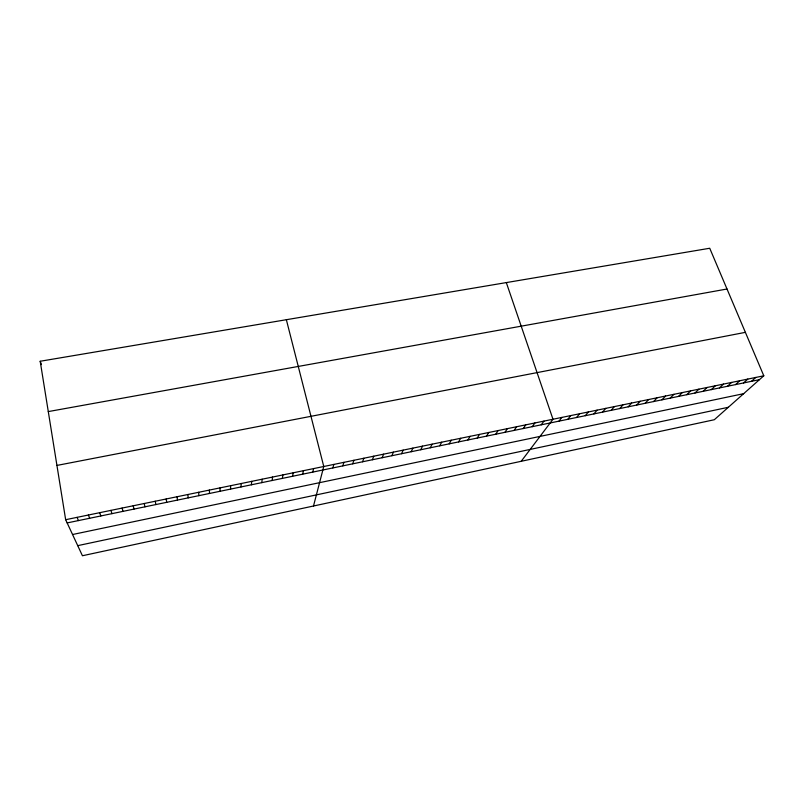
<?xml version="1.0" encoding="UTF-8"?>
<svg xmlns="http://www.w3.org/2000/svg" width="804" height="804" viewBox="0 0 804 804"><rect width="100%" height="100%" fill="white"/><g stroke="black" fill="none" stroke-linecap="round" stroke-linejoin="round"><path stroke-width="1.21" d="M230.567 489.103L230.647 485.696M241.029 486.943L241.2 483.526M251.441 484.782L251.702 481.355M261.792 482.641L262.154 479.204M272.094 480.511L272.556 477.063M282.345 478.39L282.897 474.933M292.555 476.28L293.189 472.802M302.706 474.179L303.43 470.692M312.806 472.089L313.63 468.591M313.5 506.007L323.771 466.501L286.355 319.711M332.866 467.938L333.861 464.421M342.816 465.878L343.901 462.35M352.725 463.828L353.901 460.29M362.584 461.787L363.84 458.24M372.393 459.757L373.739 456.2M382.161 457.737L383.588 454.17M391.88 455.717L393.387 452.149M401.548 453.717L403.136 450.139M411.176 451.727L412.844 448.14M420.753 449.748L422.502 446.15M430.281 447.778L432.12 444.17M439.768 445.808L441.677 442.2M449.215 443.858L451.205 440.23M458.612 441.909L460.672 438.28M467.958 439.979L470.109 436.341M477.264 438.049L479.496 434.401M486.531 436.13L488.832 432.472M495.756 434.22L498.128 430.562M504.932 432.321L507.384 428.653M514.068 430.431L516.59 426.753M523.163 428.552L525.756 424.864M532.218 426.683L534.881 422.984M541.223 424.813L543.956 421.115M521.203 461.295L552.991 419.246L506.319 282.586M559.021 421.135L561.895 417.417M567.805 419.316L570.75 415.588M576.558 417.497L579.563 413.769M585.262 415.698L588.347 411.96M593.935 413.909L597.081 410.161M602.568 412.12L605.774 408.372M611.161 410.341L614.427 406.583M619.713 408.573L623.05 404.804M628.226 406.804L631.632 403.035M636.708 405.055L640.165 401.276M645.14 403.306L648.667 399.528M653.541 401.568L657.129 397.779M661.913 399.839L665.561 396.04M670.234 398.111L673.943 394.312M678.526 396.402L682.294 392.593M686.777 394.694L690.606 390.885M694.998 392.995L698.887 389.176M703.178 391.297L707.128 387.478M711.319 389.608L715.329 385.789M719.429 387.93L723.499 384.101M727.509 386.262L731.63 382.423M735.549 384.603L739.72 380.754M743.549 382.945L747.78 379.096M751.519 381.297L755.81 377.438M763.8 375.79L714.314 419.728L82.43 555.745L65.657 519.706L40.2 361.257L709.731 248.255L763.8 375.79L65.657 519.706M77.737 545.645L728.344 407.276M72.551 534.519L743.67 393.669M67.154 522.922L759.458 379.649M56.933 465.426L745.388 332.353M48.29 411.588L727.007 289.008M77.063 517.364L78.45 520.59M88.4 515.022L89.676 518.258M40.2 361.257L41.436 364.604M99.686 512.691L100.852 515.947M110.912 510.379L111.967 513.645M122.077 508.078L123.022 511.364M133.193 505.786L134.027 509.083M144.238 503.515L144.971 506.821M155.232 501.244L155.865 504.56M166.177 498.993L166.699 502.319M177.061 496.741L177.483 500.088M187.885 494.51L188.206 497.867M198.658 492.289L198.879 495.666M209.372 490.088L209.492 493.465M220.035 487.887L220.055 491.284"/></g></svg>
